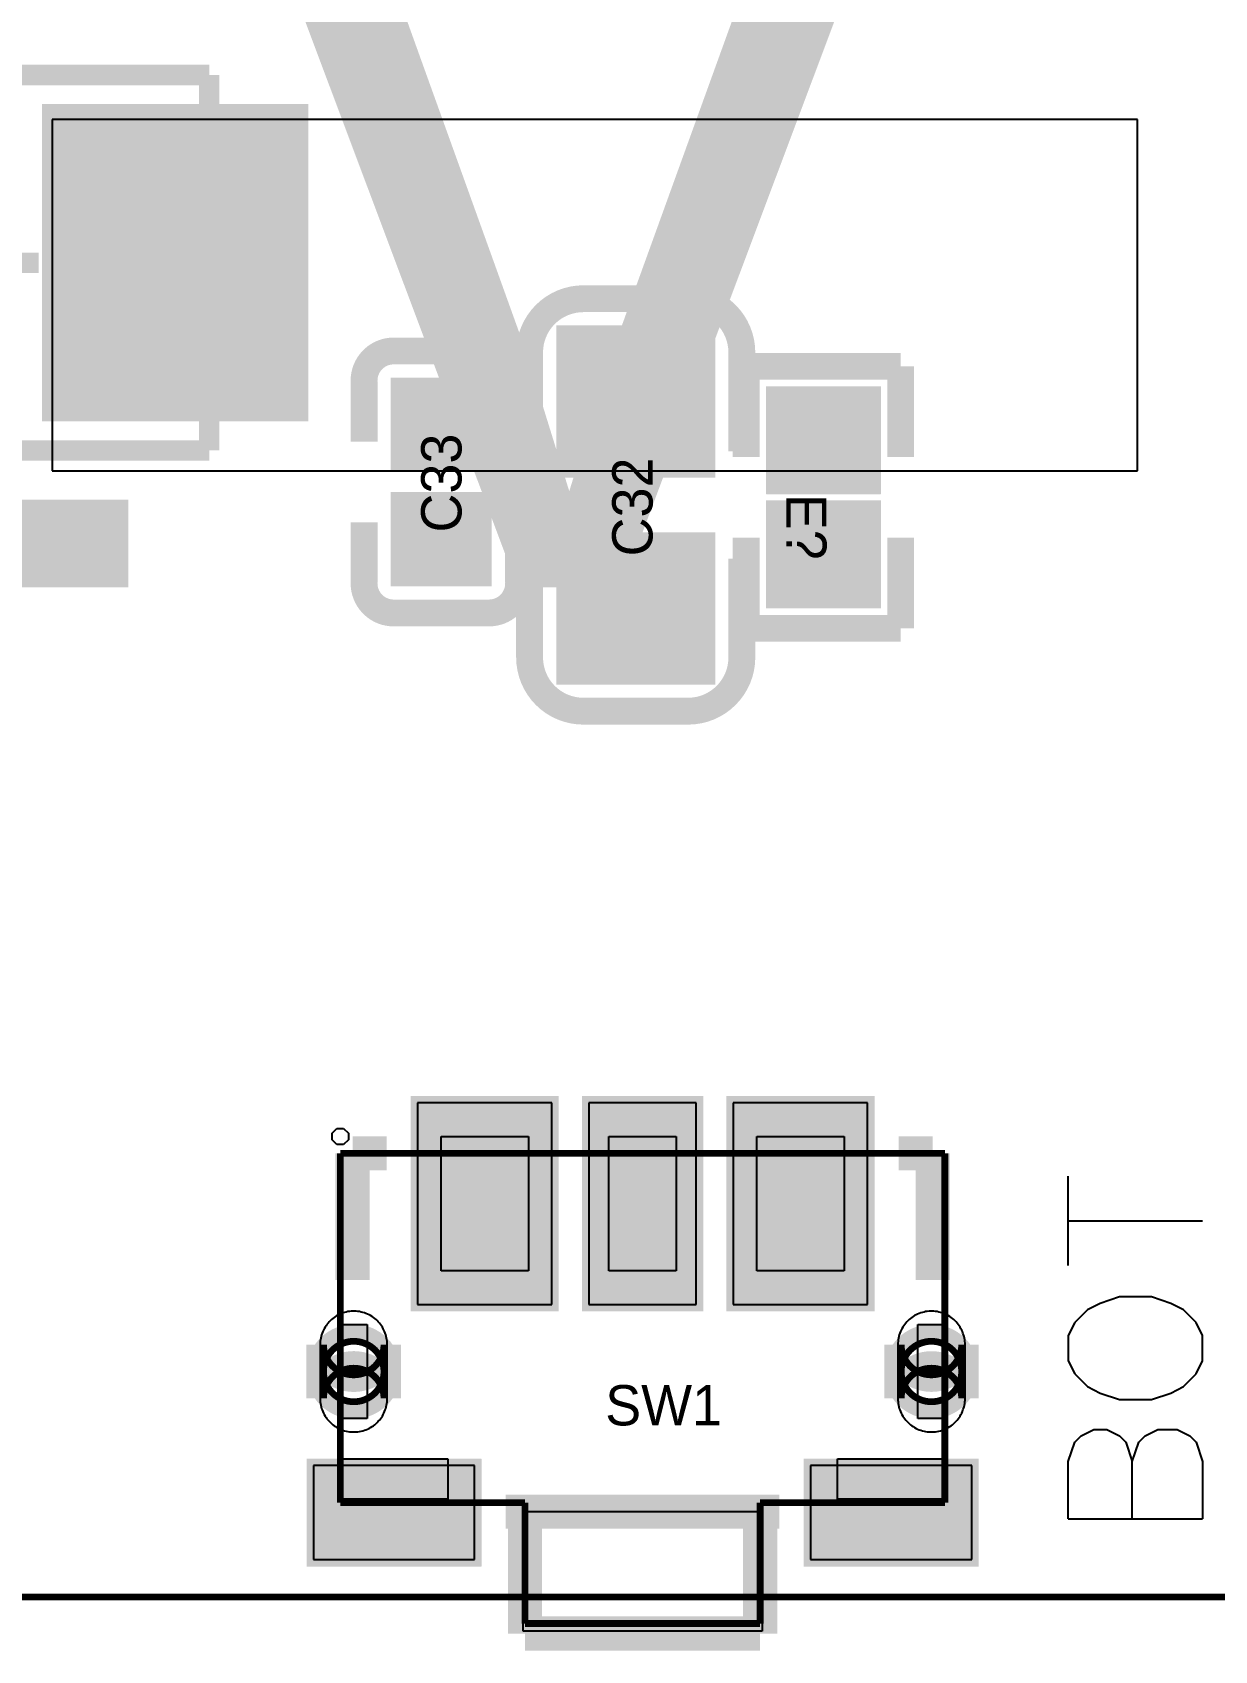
# Model space of a CAD drawing. Header units: millimetres. Extents: x -73.5 to 21.8, y -0.8 to 75.3.
# Drawn here: x -35.07 to -26.27, y -0.42 to 11.62 of the extents above; entities that cross this region are included whole.
import ezdxf

# ---------------------------------------------------------------- set-up
doc = ezdxf.new("R2010")
doc.units = ezdxf.units.MM
for name, color, linetype in [('BottomLayer', 5, 'Continuous'), ('BottomOverlay', 54, 'Continuous'), ('BottomSolder', 6, 'Continuous'), ('KeepOutLayer', 6, 'Continuous'), ('Mechanical15', 56, 'Continuous'), ('Mechanical6', 56, 'Continuous'), ('MidLayer1', 16, 'Continuous'), ('MidLayer2', 76, 'Continuous'), ('MultiLayer', 9, 'Continuous'), ('TopLayer', 1, 'Continuous'), ('TopOverlay', 2, 'Continuous'), ('TopPaste', 8, 'Continuous'), ('TopSolder', 216, 'Continuous')]:
    doc.layers.add(name, color=color, linetype=linetype)

msp = doc.modelspace()

# ---------------------------------------------------------------- linework, layer by layer
at = {"layer": 'BottomLayer', "const_width": 0.05}
for points in [[(-32.906, 1.653, 1), (-32.456, 1.653, 1)], [(-28.606, 1.653, 1), (-28.156, 1.653, 1)]]:
    msp.add_lwpolyline(points, format="xyb", close=True, dxfattribs=at)
for points in [[(-32.906, 1.453), (-32.906, 1.853)], [(-32.456, 1.453), (-32.456, 1.853)], [(-28.606, 1.453), (-28.606, 1.853)], [(-28.156, 1.453), (-28.156, 1.853)]]:
    msp.add_lwpolyline(points, dxfattribs=at)
for points in [[(-32.906, 1.853, 1), (-32.456, 1.853)], [(-28.606, 1.853, 1), (-28.156, 1.853)], [(-32.456, 1.453, 1), (-32.906, 1.453)], [(-28.156, 1.453, 1), (-28.606, 1.453)]]:
    msp.add_lwpolyline(points, format="xyb", dxfattribs=at)
at = {"layer": 'BottomSolder', "const_width": 0.152}
for points in [[(-32.957, 1.653, 1), (-32.405, 1.653, 1)], [(-28.656, 1.653, 1), (-28.105, 1.653, 1)]]:
    msp.add_lwpolyline(points, format="xyb", close=True, dxfattribs=at)
for points in [[(-32.957, 1.453), (-32.957, 1.853)], [(-32.405, 1.453), (-32.405, 1.853)], [(-28.656, 1.453), (-28.656, 1.853)], [(-28.105, 1.453), (-28.105, 1.853)]]:
    msp.add_lwpolyline(points, dxfattribs=at)
for points in [[(-32.957, 1.853, 1), (-32.405, 1.853)], [(-28.656, 1.853, 1), (-28.105, 1.853)], [(-32.405, 1.453, 1), (-32.957, 1.453)], [(-28.105, 1.453, 1), (-28.656, 1.453)]]:
    msp.add_lwpolyline(points, format="xyb", dxfattribs=at)
at = {"layer": 'KeepOutLayer', "const_width": 0.05}
msp.add_lwpolyline([(-63.932, -0.025), (-1.727, -0.025)], dxfattribs=at)
at = {"layer": 'Mechanical15'}
for p, q in [((-32.841, 3.427), (-32.806, 3.463)), ((-32.841, 3.403), (-32.841, 3.427)), ((-32.841, 3.378), (-32.841, 3.403)), ((-32.806, 3.343), (-32.841, 3.378)), ((-32.806, 3.463), (-32.756, 3.463)), ((-32.756, 3.463), (-32.721, 3.427)), ((-32.721, 3.378), (-32.756, 3.343)), ((-32.721, 3.427), (-32.721, 3.403)), ((-32.721, 3.403), (-32.721, 3.403)), ((-32.721, 3.403), (-32.721, 3.378)), ((-32.721, 3.403), (-32.721, 3.403)), ((-32.031, 3.403), (-32.031, 3.403)), ((-32.031, 3.403), (-31.381, 3.403)), ((-32.031, 2.403), (-32.031, 3.403)), ((-31.381, 3.403), (-31.381, 2.403)), ((-30.781, 3.403), (-30.781, 3.403)), ((-30.781, 3.403), (-30.281, 3.403)), ((-30.781, 2.403), (-30.781, 3.403)), ((-30.281, 3.403), (-30.281, 2.403)), ((-29.681, 3.403), (-29.681, 3.403)), ((-29.681, 3.403), (-29.031, 3.403)), ((-29.681, 2.403), (-29.681, 3.403)), ((-29.031, 3.403), (-29.031, 2.403)), ((-32.756, 3.343), (-32.806, 3.343)), ((-31.381, 2.403), (-32.031, 2.403)), ((-30.281, 2.403), (-30.781, 2.403)), ((-29.031, 2.403), (-29.681, 2.403)), ((-32.781, 2.003), (-32.781, 2.003)), ((-32.781, 2.003), (-32.581, 2.003)), ((-32.781, 1.303), (-32.781, 2.003)), ((-32.581, 2.003), (-32.581, 1.303)), ((-28.481, 2.003), (-28.481, 2.003)), ((-28.481, 2.003), (-28.281, 2.003)), ((-28.481, 1.303), (-28.481, 2.003)), ((-28.281, 2.003), (-28.281, 1.303)), ((-32.581, 1.303), (-32.781, 1.303)), ((-28.281, 1.303), (-28.481, 1.303)), ((-32.781, 0.703), (-32.781, 1.003)), ((-32.781, 1.003), (-31.981, 1.003)), ((-31.981, 1.003), (-31.981, 1.003)), ((-31.981, 1.003), (-31.981, 0.703)), ((-29.081, 0.703), (-29.081, 1.003)), ((-29.081, 1.003), (-28.281, 1.003)), ((-28.281, 1.003), (-28.281, 1.003)), ((-28.281, 1.003), (-28.281, 0.703)), ((-31.981, 0.703), (-32.781, 0.703)), ((-28.281, 0.703), (-29.081, 0.703))]:
    msp.add_line(p, q, dxfattribs=at)
at = {"layer": 'Mechanical15', "const_width": 0.0508}
for points in [[(-32.781, 3.277), (-28.281, 3.277)], [(-32.781, 0.677), (-32.781, 3.277)], [(-28.281, 0.677), (-28.281, 3.277)], [(-32.781, 0.677), (-31.406, 0.677)], [(-31.406, -0.223), (-31.406, 0.677)], [(-29.656, -0.223), (-29.656, 0.677)], [(-29.656, 0.677), (-28.281, 0.677)], [(-31.406, -0.223), (-29.656, -0.223)]]:
    msp.add_lwpolyline(points, dxfattribs=at)
at = {"layer": 'Mechanical6'}
for p, q in [((-31.42, -0.279), (-31.42, 0.61)), ((-31.42, 0.61), (-29.642, 0.61)), ((-29.642, 0.61), (-29.642, -0.279)), ((-31.42, -0.279), (-31.42, -0.279)), ((-29.642, -0.279), (-31.42, -0.279))]:
    msp.add_line(p, q, dxfattribs=at)
at = {"layer": 'MidLayer1', "const_width": 0.05}
for points in [[(-32.906, 1.653, 1), (-32.456, 1.653, 1)], [(-28.606, 1.653, 1), (-28.156, 1.653, 1)]]:
    msp.add_lwpolyline(points, format="xyb", close=True, dxfattribs=at)
for points in [[(-32.906, 1.453), (-32.906, 1.853)], [(-32.456, 1.453), (-32.456, 1.853)], [(-28.606, 1.453), (-28.606, 1.853)], [(-28.156, 1.453), (-28.156, 1.853)]]:
    msp.add_lwpolyline(points, dxfattribs=at)
for points in [[(-32.906, 1.853, 1), (-32.456, 1.853)], [(-28.606, 1.853, 1), (-28.156, 1.853)], [(-32.456, 1.453, 1), (-32.906, 1.453)], [(-28.156, 1.453, 1), (-28.606, 1.453)]]:
    msp.add_lwpolyline(points, format="xyb", dxfattribs=at)
at = {"layer": 'MidLayer2', "const_width": 0.05}
for points in [[(-32.906, 1.653, 1), (-32.456, 1.653, 1)], [(-28.606, 1.653, 1), (-28.156, 1.653, 1)]]:
    msp.add_lwpolyline(points, format="xyb", close=True, dxfattribs=at)
for points in [[(-32.906, 1.453), (-32.906, 1.853)], [(-32.456, 1.453), (-32.456, 1.853)], [(-28.606, 1.453), (-28.606, 1.853)], [(-28.156, 1.453), (-28.156, 1.853)]]:
    msp.add_lwpolyline(points, dxfattribs=at)
for points in [[(-32.906, 1.853, 1), (-32.456, 1.853)], [(-28.606, 1.853, 1), (-28.156, 1.853)], [(-32.456, 1.453, 1), (-32.906, 1.453)], [(-28.156, 1.453, 1), (-28.606, 1.453)]]:
    msp.add_lwpolyline(points, format="xyb", dxfattribs=at)
at = {"layer": 'MultiLayer', "const_width": 0.05}
for points in [[(-32.906, 1.653, 1), (-32.456, 1.653, 1)], [(-28.606, 1.653, 1), (-28.156, 1.653, 1)]]:
    msp.add_lwpolyline(points, format="xyb", close=True, dxfattribs=at)
for points in [[(-32.906, 1.453), (-32.906, 1.853)], [(-32.456, 1.453), (-32.456, 1.853)], [(-28.606, 1.453), (-28.606, 1.853)], [(-28.156, 1.453), (-28.156, 1.853)]]:
    msp.add_lwpolyline(points, dxfattribs=at)
for points in [[(-32.906, 1.853, 1), (-32.456, 1.853)], [(-28.606, 1.853, 1), (-28.156, 1.853)], [(-32.456, 1.453, 1), (-32.906, 1.453)], [(-28.156, 1.453, 1), (-28.606, 1.453)]]:
    msp.add_lwpolyline(points, format="xyb", dxfattribs=at)
at = {"layer": 'TopLayer'}
for p, q in [((-34.874, 10.973), (-34.925, 10.973)), ((-34.925, 10.973), (-34.925, 8.357)), ((-26.848, 10.973), (-34.874, 10.973)), ((-26.848, 8.357), (-26.848, 10.973)), ((-34.925, 8.357), (-26.848, 8.357))]:
    msp.add_line(p, q, dxfattribs=at)
for points, const_width in [([(-34.455, 10.986), (-34.455, 8.826)], 0.889), ([(-33.566, 10.986), (-33.566, 8.826)], 0.889), ([(-33.122, 10.446), (-34.9, 10.446)], 1.079), ([(-33.122, 9.366), (-34.9, 9.366)], 1.079), ([(-30.827, 9.338), (-30.827, 8.408)], 0.49), ([(-30.337, 9.338), (-30.337, 8.408)], 0.49), ([(-30.092, 9.105), (-31.072, 9.105)], 0.465), ([(-32.192, 8.999), (-32.192, 8.399)], 0.325), ([(-31.867, 8.999), (-31.867, 8.399)], 0.325), ([(-29.347, 8.885), (-29.347, 8.285)], 0.325), ([(-29.022, 8.885), (-29.022, 8.285)], 0.325), ([(-31.704, 8.849), (-32.354, 8.849)], 0.3), ([(-30.092, 8.64), (-31.072, 8.64)], 0.465), ([(-28.86, 8.735), (-29.51, 8.735)], 0.3), ([(-31.704, 8.549), (-32.354, 8.549)], 0.3), ([(-28.86, 8.435), (-29.51, 8.435)], 0.3), ([(-32.192, 8.149), (-32.192, 7.549)], 0.325), ([(-31.867, 8.149), (-31.867, 7.549)], 0.325), ([(-29.347, 8.035), (-29.347, 7.435)], 0.325), ([(-29.022, 8.035), (-29.022, 7.435)], 0.325), ([(-31.704, 7.999), (-32.354, 7.999)], 0.3), ([(-30.827, 7.798), (-30.827, 6.868)], 0.49), ([(-30.337, 7.798), (-30.337, 6.868)], 0.49), ([(-28.86, 7.885), (-29.51, 7.885)], 0.3), ([(-31.704, 7.699), (-32.354, 7.699)], 0.3), ([(-30.092, 7.565), (-31.072, 7.565)], 0.465), ([(-28.86, 7.585), (-29.51, 7.585)], 0.3), ([(-30.092, 7.1), (-31.072, 7.1)], 0.465), ([(-31.956, 3.653), (-31.956, 2.153)], 0.5), ([(-31.456, 3.653), (-31.456, 2.153)], 0.5), ([(-29.606, 3.653), (-29.606, 2.153)], 0.5), ([(-29.106, 3.653), (-29.106, 2.153)], 0.5), ([(-30.731, 3.653), (-30.731, 2.153)], 0.4), ([(-30.331, 3.653), (-30.331, 2.153)], 0.4), ([(-32.206, 3.278), (-31.206, 3.278)], 0.75), ([(-30.931, 3.278), (-30.131, 3.278)], 0.75), ([(-29.856, 3.278), (-28.856, 3.278)], 0.75), ([(-32.206, 2.528), (-31.206, 2.528)], 0.75), ([(-30.931, 2.528), (-30.131, 2.528)], 0.75), ([(-29.856, 2.528), (-28.856, 2.528)], 0.75), ([(-32.906, 1.453), (-32.906, 1.853)], 0.05), ([(-32.456, 1.453), (-32.456, 1.853)], 0.05), ([(-28.606, 1.453), (-28.606, 1.853)], 0.05), ([(-28.156, 1.453), (-28.156, 1.853)], 0.05), ([(-32.681, 0.253), (-32.681, 0.953)], 0.6), ([(-32.081, 0.253), (-32.081, 0.953)], 0.6), ([(-28.981, 0.253), (-28.981, 0.953)], 0.6), ([(-28.381, 0.253), (-28.381, 0.953)], 0.6), ([(-32.981, 0.778), (-31.781, 0.778)], 0.35), ([(-29.281, 0.778), (-28.081, 0.778)], 0.35), ([(-32.981, 0.428), (-31.781, 0.428)], 0.35), ([(-29.281, 0.428), (-28.081, 0.428)], 0.35)]:
    msp.add_lwpolyline(points, dxfattribs=dict(at, const_width=const_width))
for points, const_width in [([(-34.455, 9.906, 1), (-33.566, 9.906, 1)], 0.889), ([(-30.814, 8.873, 1), (-30.349, 8.873, 1)], 0.465), ([(-32.179, 8.699, 1), (-31.879, 8.699, 1)], 0.3), ([(-29.335, 8.585, 1), (-29.035, 8.585, 1)], 0.3), ([(-32.179, 7.849, 1), (-31.879, 7.849, 1)], 0.3), ([(-29.335, 7.735, 1), (-29.035, 7.735, 1)], 0.3), ([(-30.814, 7.333, 1), (-30.349, 7.333, 1)], 0.465), ([(-31.956, 2.903, 1), (-31.456, 2.903, 1)], 0.5), ([(-29.606, 2.903, 1), (-29.106, 2.903, 1)], 0.5), ([(-30.731, 2.903, 1), (-30.331, 2.903, 1)], 0.4), ([(-32.906, 1.653, 1), (-32.456, 1.653, 1)], 0.05), ([(-28.606, 1.653, 1), (-28.156, 1.653, 1)], 0.05), ([(-32.556, 0.603, 1), (-32.206, 0.603, 1)], 0.35), ([(-28.856, 0.603, 1), (-28.506, 0.603, 1)], 0.35)]:
    msp.add_lwpolyline(points, format="xyb", close=True, dxfattribs=dict(at, const_width=const_width))
at = {"layer": 'TopLayer', "const_width": 0.05}
for points in [[(-32.906, 1.853, 1), (-32.456, 1.853)], [(-28.606, 1.853, 1), (-28.156, 1.853)], [(-32.456, 1.453, 1), (-32.906, 1.453)], [(-28.156, 1.453, 1), (-28.606, 1.453)]]:
    msp.add_lwpolyline(points, format="xyb", dxfattribs=at)
at = {"layer": 'TopOverlay'}
for p, q in [((-27.362, 2.441), (-27.362, 3.107)), ((-27.362, 2.774), (-26.362, 2.774)), ((-26.981, 2.208), (-27.124, 2.16)), ((-26.743, 2.208), (-26.981, 2.208)), ((-26.6, 2.16), (-26.743, 2.208)), ((-27.219, 2.112), (-27.314, 2.017)), ((-27.124, 2.16), (-27.219, 2.112)), ((-26.505, 2.112), (-26.6, 2.16)), ((-26.41, 2.017), (-26.505, 2.112)), ((-27.314, 2.017), (-27.362, 1.922)), ((-26.362, 1.922), (-26.41, 2.017)), ((-27.362, 1.922), (-27.362, 1.732)), ((-26.362, 1.732), (-26.362, 1.922)), ((-27.362, 1.732), (-27.314, 1.636)), ((-26.41, 1.636), (-26.362, 1.732)), ((-27.314, 1.636), (-27.219, 1.541)), ((-26.505, 1.541), (-26.41, 1.636)), ((-27.219, 1.541), (-27.124, 1.493)), ((-27.124, 1.493), (-26.981, 1.446)), ((-26.981, 1.446), (-26.743, 1.446)), ((-26.743, 1.446), (-26.6, 1.493)), ((-26.6, 1.493), (-26.505, 1.541)), ((-27.267, 1.175), (-27.171, 1.222)), ((-27.171, 1.222), (-27.076, 1.222)), ((-27.076, 1.222), (-26.981, 1.175)), ((-26.79, 1.175), (-26.695, 1.222)), ((-26.695, 1.222), (-26.552, 1.222)), ((-26.552, 1.222), (-26.457, 1.175)), ((-27.362, 0.984), (-27.314, 1.127)), ((-27.314, 1.127), (-27.267, 1.175)), ((-26.981, 1.175), (-26.933, 1.127)), ((-26.933, 1.127), (-26.886, 0.984)), ((-26.886, 0.984), (-26.838, 1.127)), ((-26.838, 1.127), (-26.79, 1.175)), ((-26.457, 1.175), (-26.41, 1.127)), ((-26.41, 1.127), (-26.362, 0.984)), ((-27.362, 0.556), (-27.362, 0.984)), ((-26.886, 0.556), (-26.886, 0.984)), ((-26.362, 0.984), (-26.362, 0.556)), ((-27.362, 0.556), (-26.362, 0.556))]:
    msp.add_line(p, q, dxfattribs=at)
for points, const_width in [([(-38.329, 11.303), (-33.757, 11.303)], 0.152), ([(-33.757, 11.303), (-33.757, 11.049)], 0.152), ([(-35.535, 9.906), (-35.027, 9.906)], 0.152), ([(-30.972, 9.638), (-30.192, 9.638)], 0.2), ([(-32.384, 9.249), (-31.674, 9.249)], 0.2), ([(-31.372, 8.503), (-31.372, 9.238)], 0.2), ([(-29.792, 8.503), (-29.792, 9.238)], 0.2), ([(-29.76, 9.135), (-28.61, 9.135)], 0.2), ([(-29.76, 8.46), (-29.76, 9.135)], 0.2), ([(-28.61, 8.46), (-28.61, 9.135)], 0.2), ([(-32.604, 8.574), (-32.604, 9.024)], 0.2), ([(-31.454, 8.574), (-31.454, 9.024)], 0.2), ([(-33.757, 8.509), (-33.757, 8.763)], 0.152), ([(-38.329, 8.509), (-33.757, 8.509)], 0.152), ([(-32.604, 7.524), (-32.604, 7.974)], 0.2), ([(-31.454, 7.524), (-31.454, 7.974)], 0.2), ([(-29.76, 7.185), (-29.76, 7.86)], 0.2), ([(-28.61, 7.185), (-28.61, 7.86)], 0.2), ([(-31.372, 6.968), (-31.372, 7.703)], 0.2), ([(-29.792, 6.968), (-29.792, 7.703)], 0.2), ([(-32.384, 7.299), (-31.674, 7.299)], 0.2), ([(-29.76, 7.185), (-28.61, 7.185)], 0.2), ([(-30.972, 6.568), (-30.192, 6.568)], 0.2), ([(-32.69, 3.277), (-32.437, 3.277)], 0.254), ([(-32.69, 2.334), (-32.69, 3.277)], 0.254), ([(-28.625, 3.277), (-28.372, 3.277)], 0.254), ([(-28.372, 2.334), (-28.372, 3.277)], 0.254), ([(-31.55, 0.61), (-29.512, 0.61)], 0.254), ([(-31.406, -0.297), (-31.406, 0.61)], 0.254), ([(-29.656, -0.297), (-29.656, 0.61)], 0.254), ([(-31.406, -0.297), (-29.656, -0.297)], 0.254)]:
    msp.add_lwpolyline(points, dxfattribs=dict(at, const_width=const_width))
at = {"layer": 'TopOverlay', "const_width": 0.2}
for points in [[(-31.372, 9.238, -0.414213), (-30.972, 9.638)], [(-30.192, 9.638, -0.414213), (-29.792, 9.238)], [(-32.604, 9.029, -0.414214), (-32.384, 9.249)], [(-31.674, 9.249, -0.414214), (-31.454, 9.029)], [(-32.384, 7.299, -0.414214), (-32.604, 7.519)], [(-31.454, 7.519, -0.414214), (-31.674, 7.299)], [(-30.972, 6.568, -0.414213), (-31.372, 6.968)], [(-29.792, 6.968, -0.414213), (-30.192, 6.568)]]:
    msp.add_lwpolyline(points, format="xyb", dxfattribs=at)
at = {"layer": 'TopOverlay', "const_width": 0.1}
for points in [[(-31.022, 9.638, 1), (-30.922, 9.638, 1)], [(-30.242, 9.638, 1), (-30.142, 9.638, 1)], [(-32.434, 9.249, 1), (-32.334, 9.249, 1)], [(-31.724, 9.249, 1), (-31.624, 9.249, 1)], [(-31.422, 9.238, 1), (-31.322, 9.238, 1)], [(-29.842, 9.238, 1), (-29.742, 9.238, 1)], [(-32.654, 9.029, 1), (-32.554, 9.029, 1)], [(-31.504, 9.029, 1), (-31.404, 9.029, 1)], [(-32.654, 7.519, 1), (-32.554, 7.519, 1)], [(-31.504, 7.519, 1), (-31.404, 7.519, 1)], [(-32.434, 7.299, 1), (-32.334, 7.299, 1)], [(-31.724, 7.299, 1), (-31.624, 7.299, 1)], [(-31.422, 6.968, 1), (-31.322, 6.968, 1)], [(-29.842, 6.968, 1), (-29.742, 6.968, 1)], [(-31.022, 6.568, 1), (-30.922, 6.568, 1)], [(-30.242, 6.568, 1), (-30.142, 6.568, 1)]]:
    msp.add_lwpolyline(points, format="xyb", close=True, dxfattribs=at)
at = {"layer": 'TopPaste'}
for p, q in [((-32.206, 3.653), (-32.206, 3.653)), ((-32.206, 3.653), (-32.206, 2.153)), ((-31.206, 3.653), (-32.206, 3.653)), ((-31.206, 2.153), (-31.206, 3.653)), ((-30.931, 3.653), (-30.931, 3.653)), ((-30.931, 3.653), (-30.931, 2.153)), ((-30.131, 3.653), (-30.931, 3.653)), ((-30.131, 2.153), (-30.131, 3.653)), ((-28.856, 3.653), (-29.856, 3.653)), ((-29.856, 3.653), (-29.856, 2.153)), ((-28.856, 2.153), (-28.856, 3.653)), ((-32.837, 2.048), (-32.846, 2.04)), ((-32.827, 2.056), (-32.837, 2.048)), ((-32.817, 2.063), (-32.827, 2.056)), ((-32.806, 2.069), (-32.817, 2.063)), ((-32.795, 2.075), (-32.806, 2.069)), ((-32.784, 2.081), (-32.795, 2.075)), ((-32.772, 2.085), (-32.784, 2.081)), ((-32.761, 2.09), (-32.772, 2.085)), ((-32.749, 2.093), (-32.761, 2.09)), ((-32.737, 2.096), (-32.749, 2.093)), ((-32.724, 2.099), (-32.737, 2.096)), ((-32.712, 2.101), (-32.724, 2.099)), ((-32.7, 2.102), (-32.712, 2.101)), ((-32.687, 2.103), (-32.7, 2.102)), ((-32.687, 2.103), (-32.687, 2.103)), ((-32.675, 2.103), (-32.687, 2.103)), ((-32.662, 2.102), (-32.675, 2.103)), ((-32.65, 2.101), (-32.662, 2.102)), ((-32.638, 2.099), (-32.65, 2.101)), ((-32.625, 2.096), (-32.638, 2.099)), ((-32.613, 2.093), (-32.625, 2.096)), ((-32.601, 2.09), (-32.613, 2.093)), ((-32.59, 2.085), (-32.601, 2.09)), ((-32.578, 2.081), (-32.59, 2.085)), ((-32.567, 2.075), (-32.578, 2.081)), ((-32.556, 2.069), (-32.567, 2.075)), ((-32.545, 2.063), (-32.556, 2.069)), ((-32.535, 2.056), (-32.545, 2.063)), ((-32.525, 2.048), (-32.535, 2.056)), ((-32.515, 2.04), (-32.525, 2.048)), ((-32.206, 2.153), (-31.206, 2.153)), ((-30.931, 2.153), (-30.131, 2.153)), ((-29.856, 2.153), (-28.856, 2.153)), ((-28.856, 2.153), (-28.856, 2.153)), ((-28.537, 2.048), (-28.546, 2.04)), ((-28.527, 2.056), (-28.537, 2.048)), ((-28.516, 2.063), (-28.527, 2.056)), ((-28.506, 2.069), (-28.516, 2.063)), ((-28.495, 2.075), (-28.506, 2.069)), ((-28.484, 2.081), (-28.495, 2.075)), ((-28.472, 2.085), (-28.484, 2.081)), ((-28.46, 2.09), (-28.472, 2.085)), ((-28.448, 2.093), (-28.46, 2.09)), ((-28.436, 2.096), (-28.448, 2.093)), ((-28.424, 2.099), (-28.436, 2.096)), ((-28.412, 2.101), (-28.424, 2.099)), ((-28.399, 2.102), (-28.412, 2.101)), ((-28.387, 2.103), (-28.399, 2.102)), ((-28.387, 2.103), (-28.387, 2.103)), ((-28.374, 2.103), (-28.387, 2.103)), ((-28.362, 2.102), (-28.374, 2.103)), ((-28.35, 2.101), (-28.362, 2.102)), ((-28.337, 2.099), (-28.35, 2.101)), ((-28.325, 2.096), (-28.337, 2.099)), ((-28.313, 2.093), (-28.325, 2.096)), ((-28.301, 2.09), (-28.313, 2.093)), ((-28.289, 2.085), (-28.301, 2.09)), ((-28.278, 2.081), (-28.289, 2.085)), ((-28.267, 2.075), (-28.278, 2.081)), ((-28.256, 2.069), (-28.267, 2.075)), ((-28.245, 2.063), (-28.256, 2.069)), ((-28.235, 2.056), (-28.245, 2.063)), ((-28.225, 2.048), (-28.235, 2.056)), ((-28.215, 2.04), (-28.225, 2.048)), ((-32.916, 1.938), (-32.92, 1.926)), ((-32.911, 1.95), (-32.916, 1.938)), ((-32.906, 1.961), (-32.911, 1.95)), ((-32.9, 1.972), (-32.906, 1.961)), ((-32.894, 1.983), (-32.9, 1.972)), ((-32.887, 1.993), (-32.894, 1.983)), ((-32.88, 2.004), (-32.887, 1.993)), ((-32.872, 2.013), (-32.88, 2.004)), ((-32.864, 2.023), (-32.872, 2.013)), ((-32.855, 2.032), (-32.864, 2.023)), ((-32.846, 2.04), (-32.855, 2.032)), ((-32.506, 2.032), (-32.515, 2.04)), ((-32.498, 2.023), (-32.506, 2.032)), ((-32.489, 2.013), (-32.498, 2.023)), ((-32.482, 2.004), (-32.489, 2.013)), ((-32.474, 1.993), (-32.482, 2.004)), ((-32.468, 1.983), (-32.474, 1.993)), ((-32.461, 1.972), (-32.468, 1.983)), ((-32.456, 1.961), (-32.461, 1.972)), ((-32.451, 1.95), (-32.456, 1.961)), ((-32.446, 1.938), (-32.451, 1.95)), ((-32.442, 1.926), (-32.446, 1.938)), ((-28.616, 1.938), (-28.62, 1.926)), ((-28.611, 1.95), (-28.616, 1.938)), ((-28.606, 1.961), (-28.611, 1.95)), ((-28.6, 1.972), (-28.606, 1.961)), ((-28.594, 1.983), (-28.6, 1.972)), ((-28.587, 1.993), (-28.594, 1.983)), ((-28.58, 2.004), (-28.587, 1.993)), ((-28.572, 2.013), (-28.58, 2.004)), ((-28.564, 2.023), (-28.572, 2.013)), ((-28.555, 2.032), (-28.564, 2.023)), ((-28.546, 2.04), (-28.555, 2.032)), ((-28.206, 2.032), (-28.215, 2.04)), ((-28.197, 2.023), (-28.206, 2.032)), ((-28.189, 2.013), (-28.197, 2.023)), ((-28.181, 2.004), (-28.189, 2.013)), ((-28.174, 1.993), (-28.181, 2.004)), ((-28.167, 1.983), (-28.174, 1.993)), ((-28.161, 1.972), (-28.167, 1.983)), ((-28.155, 1.961), (-28.161, 1.972)), ((-28.15, 1.95), (-28.155, 1.961)), ((-28.146, 1.938), (-28.15, 1.95)), ((-28.142, 1.926), (-28.146, 1.938)), ((-32.93, 1.878), (-32.931, 1.865)), ((-32.931, 1.865), (-32.931, 1.853)), ((-32.931, 1.853), (-32.931, 1.453)), ((-32.928, 1.89), (-32.93, 1.878)), ((-32.926, 1.902), (-32.928, 1.89)), ((-32.923, 1.914), (-32.926, 1.902)), ((-32.92, 1.926), (-32.923, 1.914)), ((-32.439, 1.914), (-32.442, 1.926)), ((-32.436, 1.902), (-32.439, 1.914)), ((-32.434, 1.89), (-32.436, 1.902)), ((-32.432, 1.878), (-32.434, 1.89)), ((-32.431, 1.865), (-32.432, 1.878)), ((-32.431, 1.853), (-32.431, 1.865)), ((-32.431, 1.453), (-32.431, 1.853)), ((-28.63, 1.865), (-28.631, 1.853)), ((-28.631, 1.853), (-28.631, 1.453)), ((-28.629, 1.878), (-28.63, 1.865)), ((-28.628, 1.89), (-28.629, 1.878)), ((-28.626, 1.902), (-28.628, 1.89)), ((-28.623, 1.914), (-28.626, 1.902)), ((-28.62, 1.926), (-28.623, 1.914)), ((-28.138, 1.914), (-28.142, 1.926)), ((-28.136, 1.902), (-28.138, 1.914)), ((-28.133, 1.89), (-28.136, 1.902)), ((-28.132, 1.878), (-28.133, 1.89)), ((-28.131, 1.865), (-28.132, 1.878)), ((-28.131, 1.853), (-28.131, 1.865)), ((-28.131, 1.453), (-28.131, 1.853)), ((-32.931, 1.453), (-32.931, 1.44)), ((-32.431, 1.44), (-32.431, 1.453)), ((-28.631, 1.453), (-28.63, 1.44)), ((-28.131, 1.44), (-28.131, 1.453)), ((-32.931, 1.44), (-32.93, 1.428)), ((-32.93, 1.428), (-32.928, 1.415)), ((-32.928, 1.415), (-32.926, 1.403)), ((-32.926, 1.403), (-32.923, 1.391)), ((-32.923, 1.391), (-32.92, 1.379)), ((-32.92, 1.379), (-32.916, 1.367)), ((-32.916, 1.367), (-32.911, 1.356)), ((-32.911, 1.356), (-32.906, 1.344)), ((-32.906, 1.344), (-32.9, 1.333)), ((-32.9, 1.333), (-32.894, 1.322)), ((-32.468, 1.322), (-32.461, 1.333)), ((-32.461, 1.333), (-32.456, 1.344)), ((-32.456, 1.344), (-32.451, 1.356)), ((-32.451, 1.356), (-32.446, 1.367)), ((-32.446, 1.367), (-32.442, 1.379)), ((-32.442, 1.379), (-32.439, 1.391)), ((-32.439, 1.391), (-32.436, 1.403)), ((-32.436, 1.403), (-32.434, 1.415)), ((-32.434, 1.415), (-32.432, 1.428)), ((-32.432, 1.428), (-32.431, 1.44)), ((-28.63, 1.44), (-28.629, 1.428)), ((-28.629, 1.428), (-28.628, 1.415)), ((-28.628, 1.415), (-28.626, 1.403)), ((-28.626, 1.403), (-28.623, 1.391)), ((-28.623, 1.391), (-28.62, 1.379)), ((-28.62, 1.379), (-28.616, 1.367)), ((-28.616, 1.367), (-28.611, 1.356)), ((-28.611, 1.356), (-28.606, 1.344)), ((-28.606, 1.344), (-28.6, 1.333)), ((-28.6, 1.333), (-28.594, 1.322)), ((-28.167, 1.322), (-28.161, 1.333)), ((-28.161, 1.333), (-28.155, 1.344)), ((-28.155, 1.344), (-28.15, 1.356)), ((-28.15, 1.356), (-28.146, 1.367)), ((-28.146, 1.367), (-28.142, 1.379)), ((-28.142, 1.379), (-28.138, 1.391)), ((-28.138, 1.391), (-28.136, 1.403)), ((-28.136, 1.403), (-28.133, 1.415)), ((-28.133, 1.415), (-28.132, 1.428)), ((-28.132, 1.428), (-28.131, 1.44)), ((-32.894, 1.322), (-32.887, 1.312)), ((-32.887, 1.312), (-32.88, 1.302)), ((-32.88, 1.302), (-32.872, 1.292)), ((-32.872, 1.292), (-32.864, 1.283)), ((-32.864, 1.283), (-32.855, 1.274)), ((-32.855, 1.274), (-32.846, 1.265)), ((-32.846, 1.265), (-32.837, 1.257)), ((-32.837, 1.257), (-32.827, 1.25)), ((-32.827, 1.25), (-32.817, 1.243)), ((-32.817, 1.243), (-32.806, 1.236)), ((-32.806, 1.236), (-32.795, 1.23)), ((-32.795, 1.23), (-32.784, 1.225)), ((-32.784, 1.225), (-32.772, 1.22)), ((-32.772, 1.22), (-32.761, 1.216)), ((-32.761, 1.216), (-32.749, 1.212)), ((-32.749, 1.212), (-32.737, 1.209)), ((-32.737, 1.209), (-32.724, 1.206)), ((-32.724, 1.206), (-32.712, 1.205)), ((-32.712, 1.205), (-32.7, 1.203)), ((-32.662, 1.203), (-32.65, 1.205)), ((-32.65, 1.205), (-32.638, 1.206)), ((-32.638, 1.206), (-32.625, 1.209)), ((-32.625, 1.209), (-32.613, 1.212)), ((-32.613, 1.212), (-32.601, 1.216)), ((-32.601, 1.216), (-32.59, 1.22)), ((-32.59, 1.22), (-32.578, 1.225)), ((-32.578, 1.225), (-32.567, 1.23)), ((-32.567, 1.23), (-32.556, 1.236)), ((-32.556, 1.236), (-32.545, 1.243)), ((-32.545, 1.243), (-32.535, 1.25)), ((-32.535, 1.25), (-32.525, 1.257)), ((-32.525, 1.257), (-32.515, 1.265)), ((-32.515, 1.265), (-32.506, 1.274)), ((-32.506, 1.274), (-32.498, 1.283)), ((-32.498, 1.283), (-32.489, 1.292)), ((-32.489, 1.292), (-32.482, 1.302)), ((-32.482, 1.302), (-32.474, 1.312)), ((-32.474, 1.312), (-32.468, 1.322)), ((-28.594, 1.322), (-28.587, 1.312)), ((-28.587, 1.312), (-28.58, 1.302)), ((-28.58, 1.302), (-28.572, 1.292)), ((-28.572, 1.292), (-28.564, 1.283)), ((-28.564, 1.283), (-28.555, 1.274)), ((-28.555, 1.274), (-28.546, 1.265)), ((-28.546, 1.265), (-28.537, 1.257)), ((-28.537, 1.257), (-28.527, 1.25)), ((-28.527, 1.25), (-28.516, 1.243)), ((-28.516, 1.243), (-28.506, 1.236)), ((-28.506, 1.236), (-28.495, 1.23)), ((-28.495, 1.23), (-28.484, 1.225)), ((-28.484, 1.225), (-28.472, 1.22)), ((-28.472, 1.22), (-28.46, 1.216)), ((-28.46, 1.216), (-28.448, 1.212)), ((-28.448, 1.212), (-28.436, 1.209)), ((-28.436, 1.209), (-28.424, 1.206)), ((-28.424, 1.206), (-28.412, 1.205)), ((-28.412, 1.205), (-28.399, 1.203)), ((-28.362, 1.203), (-28.35, 1.205)), ((-28.35, 1.205), (-28.337, 1.206)), ((-28.337, 1.206), (-28.325, 1.209)), ((-28.325, 1.209), (-28.313, 1.212)), ((-28.313, 1.212), (-28.301, 1.216)), ((-28.301, 1.216), (-28.289, 1.22)), ((-28.289, 1.22), (-28.278, 1.225)), ((-28.278, 1.225), (-28.267, 1.23)), ((-28.267, 1.23), (-28.256, 1.236)), ((-28.256, 1.236), (-28.245, 1.243)), ((-28.245, 1.243), (-28.235, 1.25)), ((-28.235, 1.25), (-28.225, 1.257)), ((-28.225, 1.257), (-28.215, 1.265)), ((-28.215, 1.265), (-28.206, 1.274)), ((-28.206, 1.274), (-28.197, 1.283)), ((-28.197, 1.283), (-28.189, 1.292)), ((-28.189, 1.292), (-28.181, 1.302)), ((-28.181, 1.302), (-28.174, 1.312)), ((-28.174, 1.312), (-28.167, 1.322)), ((-32.7, 1.203), (-32.687, 1.203)), ((-32.687, 1.203), (-32.675, 1.203)), ((-32.675, 1.203), (-32.662, 1.203)), ((-28.399, 1.203), (-28.387, 1.203)), ((-28.387, 1.203), (-28.374, 1.203)), ((-28.374, 1.203), (-28.362, 1.203)), ((-31.781, 0.953), (-32.981, 0.953)), ((-32.981, 0.953), (-32.981, 0.253)), ((-31.781, 0.253), (-31.781, 0.953)), ((-29.281, 0.953), (-29.281, 0.953)), ((-29.281, 0.953), (-29.281, 0.253)), ((-28.081, 0.953), (-29.281, 0.953)), ((-28.081, 0.253), (-28.081, 0.953)), ((-32.981, 0.253), (-31.781, 0.253)), ((-31.781, 0.253), (-31.781, 0.253)), ((-29.281, 0.253), (-28.081, 0.253))]:
    msp.add_line(p, q, dxfattribs=at)
for points, const_width in [([(-34.455, 10.986), (-34.455, 8.826)], 0.889), ([(-33.566, 10.986), (-33.566, 8.826)], 0.889), ([(-33.122, 10.446), (-34.9, 10.446)], 1.079), ([(-33.122, 9.366), (-34.9, 9.366)], 1.079), ([(-30.827, 9.338), (-30.827, 8.408)], 0.49), ([(-30.337, 9.338), (-30.337, 8.408)], 0.49), ([(-30.092, 9.105), (-31.072, 9.105)], 0.465), ([(-32.192, 8.999), (-32.192, 8.399)], 0.325), ([(-31.867, 8.999), (-31.867, 8.399)], 0.325), ([(-29.347, 8.885), (-29.347, 8.285)], 0.325), ([(-29.022, 8.885), (-29.022, 8.285)], 0.325), ([(-31.704, 8.849), (-32.354, 8.849)], 0.3), ([(-30.092, 8.64), (-31.072, 8.64)], 0.465), ([(-28.86, 8.735), (-29.51, 8.735)], 0.3), ([(-31.704, 8.549), (-32.354, 8.549)], 0.3), ([(-28.86, 8.435), (-29.51, 8.435)], 0.3), ([(-32.192, 8.149), (-32.192, 7.549)], 0.325), ([(-31.867, 8.149), (-31.867, 7.549)], 0.325), ([(-29.347, 8.035), (-29.347, 7.435)], 0.325), ([(-29.022, 8.035), (-29.022, 7.435)], 0.325), ([(-31.704, 7.999), (-32.354, 7.999)], 0.3), ([(-30.827, 7.798), (-30.827, 6.868)], 0.49), ([(-30.337, 7.798), (-30.337, 6.868)], 0.49), ([(-28.86, 7.885), (-29.51, 7.885)], 0.3), ([(-31.704, 7.699), (-32.354, 7.699)], 0.3), ([(-30.092, 7.565), (-31.072, 7.565)], 0.465), ([(-28.86, 7.585), (-29.51, 7.585)], 0.3), ([(-30.092, 7.1), (-31.072, 7.1)], 0.465)]:
    msp.add_lwpolyline(points, dxfattribs=dict(at, const_width=const_width))
for points, const_width in [([(-34.455, 9.906, 1), (-33.566, 9.906, 1)], 0.889), ([(-30.814, 8.873, 1), (-30.349, 8.873, 1)], 0.465), ([(-32.179, 8.699, 1), (-31.879, 8.699, 1)], 0.3), ([(-29.335, 8.585, 1), (-29.035, 8.585, 1)], 0.3), ([(-32.179, 7.849, 1), (-31.879, 7.849, 1)], 0.3), ([(-29.335, 7.735, 1), (-29.035, 7.735, 1)], 0.3), ([(-30.814, 7.333, 1), (-30.349, 7.333, 1)], 0.465)]:
    msp.add_lwpolyline(points, format="xyb", close=True, dxfattribs=dict(at, const_width=const_width))
at = {"layer": 'TopSolder'}
for points, const_width in [([(-34.506, 11.087), (-34.506, 8.725)], 0.991), ([(-33.515, 11.087), (-33.515, 8.725)], 0.991), ([(-33.02, 10.497), (-35.001, 10.497)], 1.181), ([(-33.02, 9.315), (-35.001, 9.315)], 1.181), ([(-30.877, 9.439), (-30.877, 8.306)], 0.592), ([(-30.286, 9.439), (-30.286, 8.306)], 0.592), ([(-29.99, 9.156), (-31.173, 9.156)], 0.567), ([(-32.217, 9.049), (-32.217, 8.348)], 0.376), ([(-31.842, 9.049), (-31.842, 8.348)], 0.376), ([(-29.398, 8.987), (-29.398, 8.184)], 0.427), ([(-28.971, 8.987), (-28.971, 8.184)], 0.427), ([(-31.654, 8.874), (-32.405, 8.874)], 0.351), ([(-28.758, 8.786), (-29.611, 8.786)], 0.402), ([(-29.99, 8.589), (-31.173, 8.589)], 0.567), ([(-31.654, 8.523), (-32.405, 8.523)], 0.351), ([(-28.758, 8.384), (-29.611, 8.384)], 0.402), ([(-32.217, 8.199), (-32.217, 7.498)], 0.376), ([(-31.842, 8.199), (-31.842, 7.498)], 0.376), ([(-29.398, 8.137), (-29.398, 7.334)], 0.427), ([(-28.971, 8.137), (-28.971, 7.334)], 0.427), ([(-31.654, 8.024), (-32.405, 8.024)], 0.351), ([(-30.877, 7.899), (-30.877, 6.766)], 0.592), ([(-30.286, 7.899), (-30.286, 6.766)], 0.592), ([(-28.758, 7.936), (-29.611, 7.936)], 0.402), ([(-31.654, 7.673), (-32.405, 7.673)], 0.351), ([(-29.99, 7.616), (-31.173, 7.616)], 0.567), ([(-28.758, 7.534), (-29.611, 7.534)], 0.402), ([(-29.99, 7.049), (-31.173, 7.049)], 0.567), ([(-31.981, 3.703), (-31.981, 2.102)], 0.551), ([(-31.43, 3.703), (-31.43, 2.102)], 0.551), ([(-29.631, 3.703), (-29.631, 2.102)], 0.551), ([(-29.08, 3.703), (-29.08, 2.102)], 0.551), ([(-30.756, 3.703), (-30.756, 2.102)], 0.451), ([(-30.305, 3.703), (-30.305, 2.102)], 0.451), ([(-32.257, 3.303), (-31.155, 3.303)], 0.801), ([(-30.982, 3.303), (-30.08, 3.303)], 0.801), ([(-29.907, 3.303), (-28.805, 3.303)], 0.801), ([(-32.257, 2.502), (-31.155, 2.502)], 0.801), ([(-30.982, 2.502), (-30.08, 2.502)], 0.801), ([(-29.907, 2.502), (-28.805, 2.502)], 0.801), ([(-32.957, 1.453), (-32.957, 1.853)], 0.152), ([(-32.405, 1.453), (-32.405, 1.853)], 0.152), ([(-28.656, 1.453), (-28.656, 1.853)], 0.152), ([(-28.105, 1.453), (-28.105, 1.853)], 0.152), ([(-32.706, 0.202), (-32.706, 1.003)], 0.651), ([(-32.055, 0.202), (-32.055, 1.003)], 0.651), ([(-29.006, 0.202), (-29.006, 1.003)], 0.651), ([(-28.356, 0.202), (-28.356, 1.003)], 0.651), ([(-33.031, 0.803), (-31.73, 0.803)], 0.401), ([(-29.332, 0.803), (-28.03, 0.803)], 0.401), ([(-33.031, 0.402), (-31.73, 0.402)], 0.401), ([(-29.332, 0.402), (-28.03, 0.402)], 0.401)]:
    msp.add_lwpolyline(points, dxfattribs=dict(at, const_width=const_width))
for points, const_width in [([(-34.506, 9.906, 1), (-33.515, 9.906, 1)], 0.991), ([(-30.865, 8.873, 1), (-30.298, 8.873, 1)], 0.567), ([(-32.205, 8.699, 1), (-31.854, 8.699, 1)], 0.351), ([(-29.385, 8.585, 1), (-28.984, 8.585, 1)], 0.402), ([(-32.205, 7.849, 1), (-31.854, 7.849, 1)], 0.351), ([(-29.385, 7.735, 1), (-28.984, 7.735, 1)], 0.402), ([(-30.865, 7.333, 1), (-30.298, 7.333, 1)], 0.567), ([(-31.981, 2.903, 1), (-31.43, 2.903, 1)], 0.551), ([(-29.631, 2.903, 1), (-29.08, 2.903, 1)], 0.551), ([(-30.756, 2.903, 1), (-30.305, 2.903, 1)], 0.451), ([(-32.957, 1.653, 1), (-32.405, 1.653, 1)], 0.152), ([(-28.656, 1.653, 1), (-28.105, 1.653, 1)], 0.152), ([(-32.581, 0.603, 1), (-32.18, 0.603, 1)], 0.401), ([(-28.881, 0.603, 1), (-28.481, 0.603, 1)], 0.401)]:
    msp.add_lwpolyline(points, format="xyb", close=True, dxfattribs=dict(at, const_width=const_width))
at = {"layer": 'TopSolder', "const_width": 0.152}
for points in [[(-32.957, 1.853, 1), (-32.405, 1.853)], [(-28.656, 1.853, 1), (-28.105, 1.853)], [(-32.405, 1.453, 1), (-32.957, 1.453)], [(-28.105, 1.453, 1), (-28.656, 1.453)]]:
    msp.add_lwpolyline(points, format="xyb", dxfattribs=at)

# ---------------------------------------------------------------- texts
at = {"layer": 'BottomOverlay', "text_generation_flag": 2}
msp.add_text('V1.2', height=6, rotation=360, dxfattribs=at).set_placement((-28.397, 7.49))
at = {"layer": 'TopOverlay'}
for s, rotation, p in [('C33', 90, (-31.879, 7.898)), ('C32', 90, (-30.457, 7.72)), ('E?', 270, (-29.462, 8.186))]:
    msp.add_text(s, height=0.3, rotation=rotation, dxfattribs=at).set_placement(p)
msp.add_text('SW1', height=0.3, dxfattribs=at).set_placement((-30.809, 1.252))

doc.saveas('drawing.dxf')
